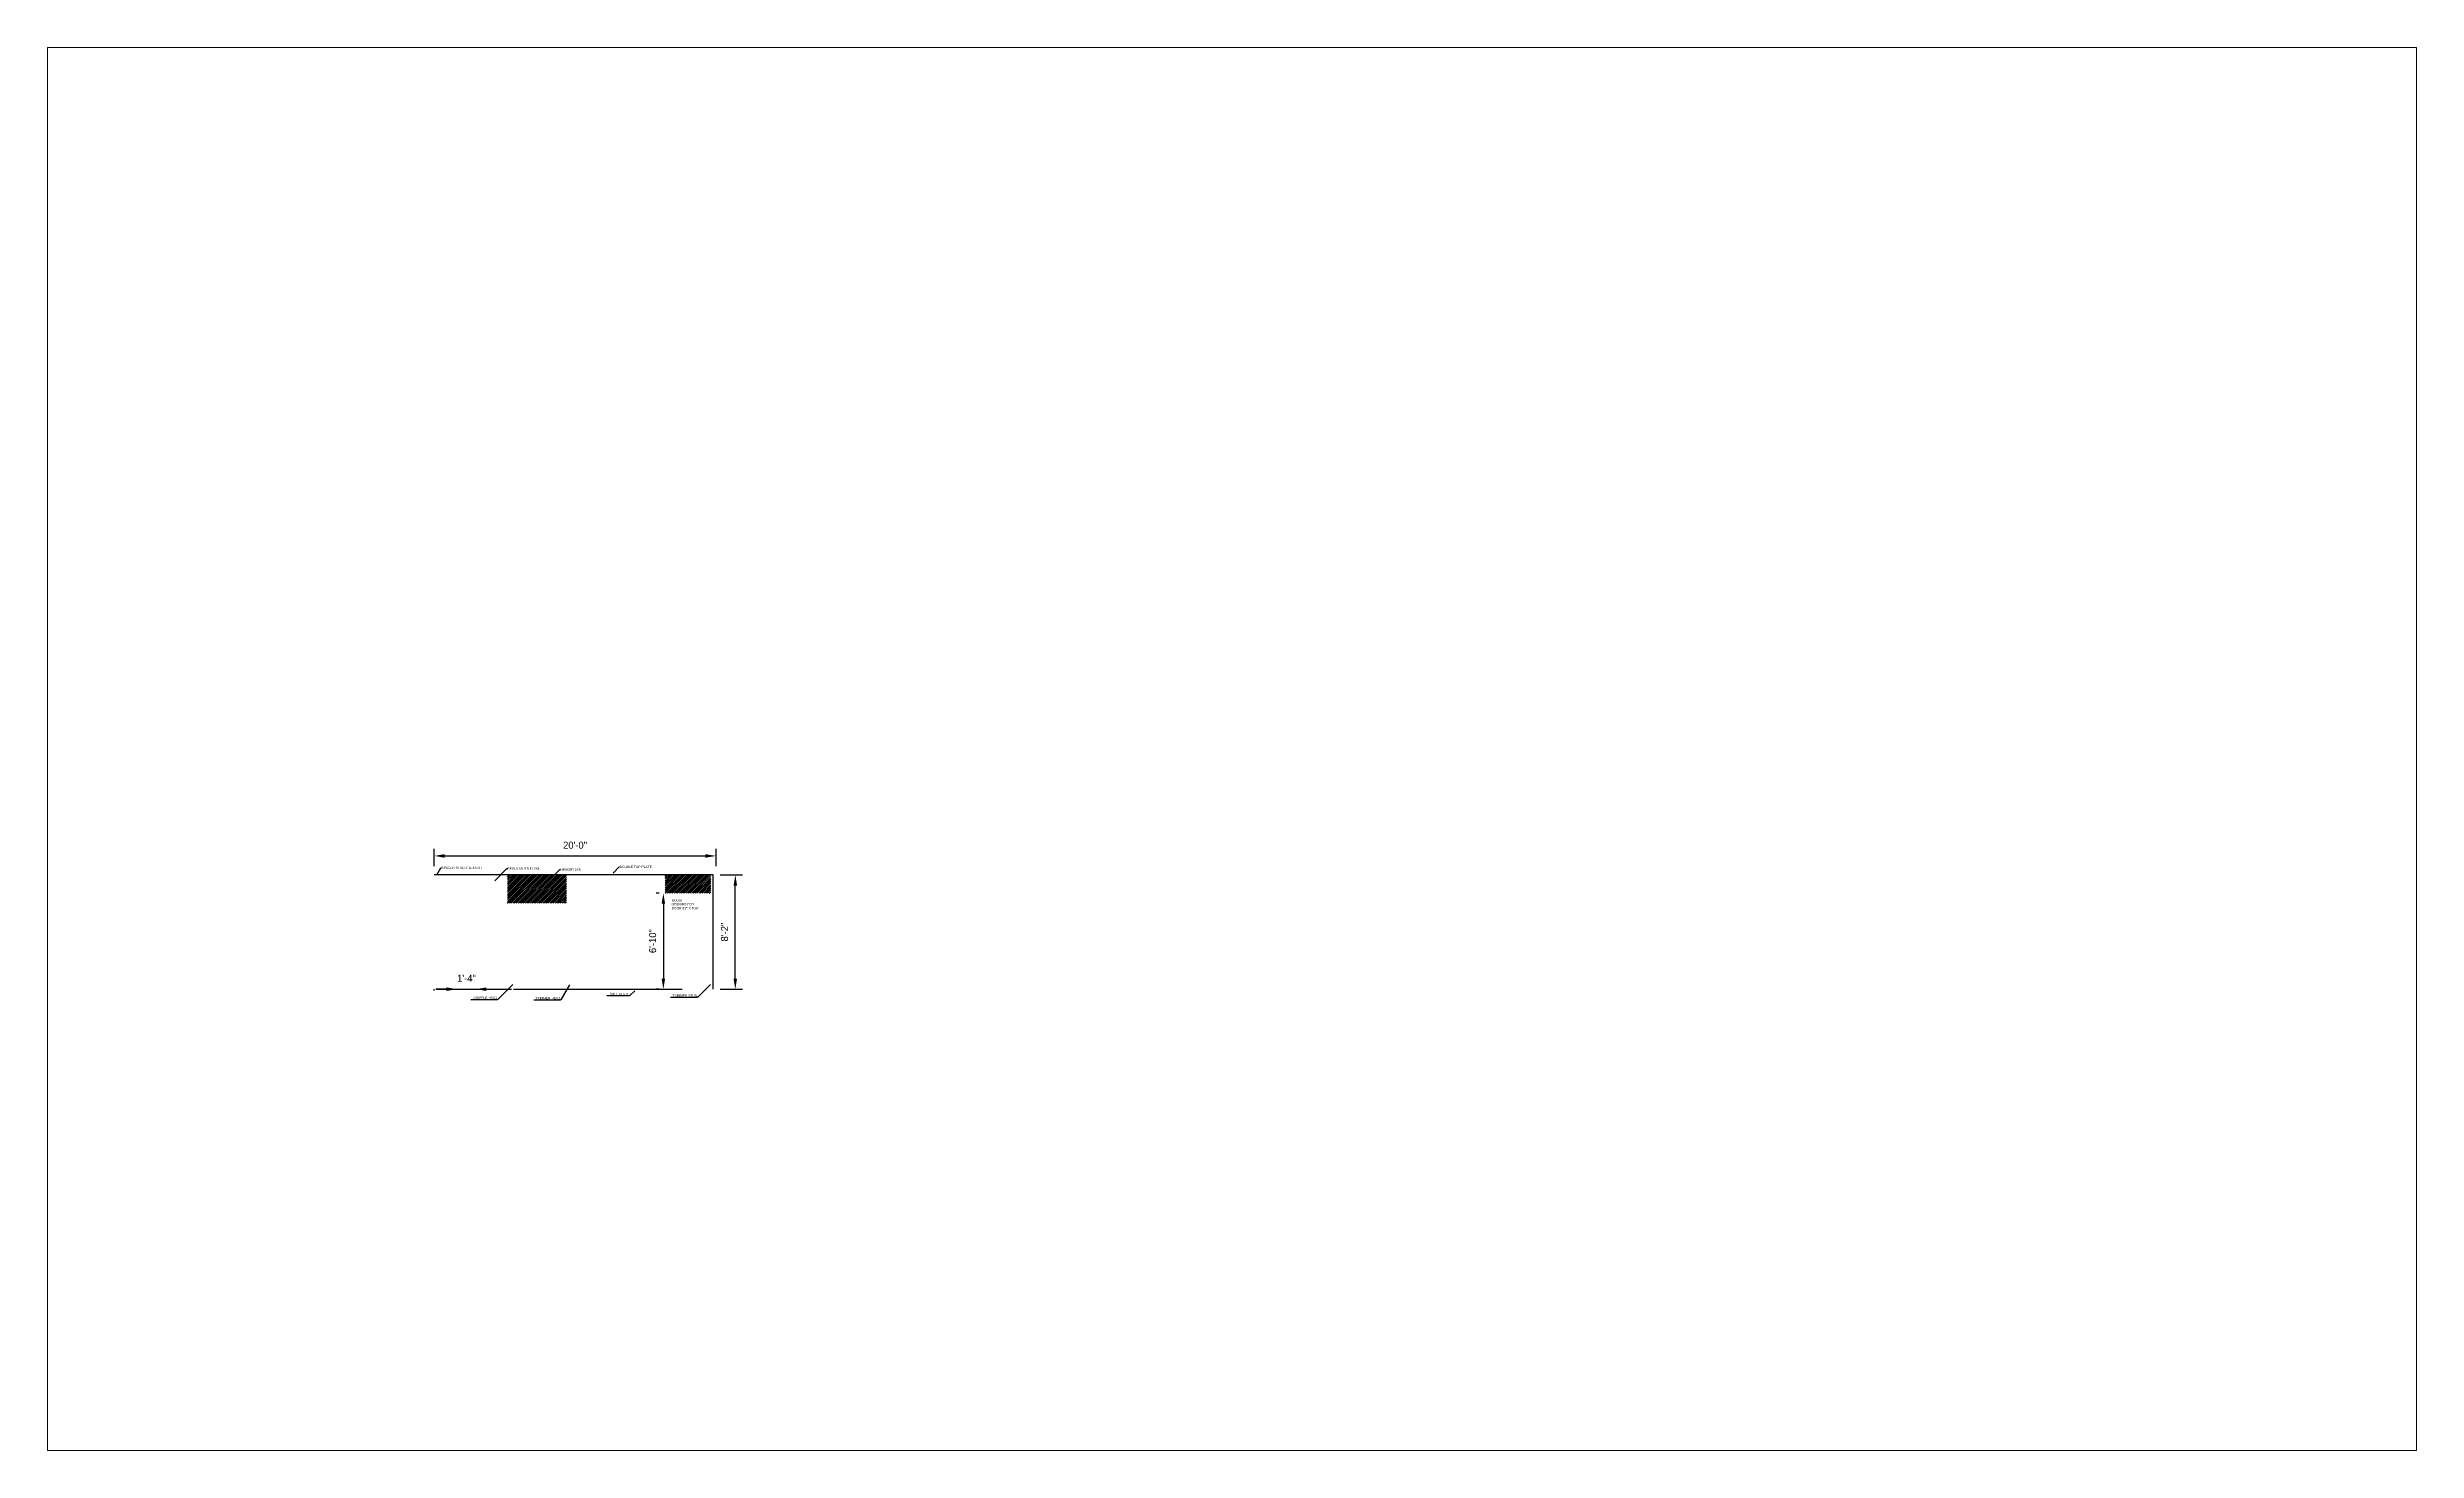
# Paper-space layout 'Work-FLR' of a CAD drawing. Header units: inches. Extents: x 0 to 13.5, y 0 to 8.
# The model-space entities are those that its viewports show. They can reach past a viewport. Long polylines and large blocks are cut down to what shows.
import ezdxf

# ---------------------------------------------------------------- set-up
doc = ezdxf.new("R2010")
doc.units = ezdxf.units.IN
doc.header["$MEASUREMENT"] = 0
doc.layers.get('0').update_dxf_attribs({"linetype": 'CONTINUOUS'})
doc.layers.add('Viewport', color=14, linetype='CONTINUOUS', plot=False)
doc.styles.add('bobcat', font='BRADHITC.TTF')
pattern_1 = [(45, (-56.5897, 133.8233), (-0.7489776, 0.7489776), [])]

msp = doc.modelspace()

# ---------------------------------------------------------------- hatches: boundary and pattern name
h = msp.add_hatch()
h.set_pattern_fill('ANSI31', color=256, scale=8.473715)
h.set_pattern_definition(pattern_1)
h.paths.add_polyline_path([(297.3, 446.4), (297.3, 470.3), (246.9, 470.3), (246.9, 446.4), (247.4, 446.4)])
h = msp.add_hatch()
h.set_pattern_fill('ANSI31', color=256, scale=8.473715)
h.set_pattern_definition(pattern_1)
h.paths.add_polyline_path([(419.9, 454.8), (419.9, 470.3), (381.1, 470.3), (381.1, 454.8), (382.1, 454.8)])

# ---------------------------------------------------------------- linework, layer by layer
for p, q in [((184.7, 477.8), (184.7, 492.5)), ((193.6, 486.5), (415.4, 486.5)), ((424.4, 477.8), (424.4, 492.5)), ((421.9, 470.3), (184.7, 470.3)), ((421.9, 373.1), (421.9, 470.3)), ((427.9, 470.3), (446.8, 470.3)), ((247.4, 446.4), (246.8, 446.4)), ((376.1, 454.8), (373.6, 454.8)), ((379.6, 445.8), (379.6, 382.1)), ((382.1, 454.8), (381, 454.8)), ((440.8, 382.1), (440.8, 461.3)), ((184.7, 372.1), (184.7, 373.1)), ((195.1, 373.1), (186.2, 373.1)), ((186.7, 373.1), (202.6, 373.1)), ((202.6, 373.1), (218.6, 373.1)), ((204.1, 373.1), (220.1, 373.1)), ((218.6, 373.1), (234.5, 373.1)), ((229, 373.1), (238, 373.1)), ((234.5, 373.1), (250.5, 373.1)), ((252, 373.1), (267.9, 373.1)), ((267.9, 373.1), (283.9, 373.1)), ((283.9, 373.1), (299.8, 373.1)), ((299.8, 373.1), (315.8, 373.1)), ((315.8, 373.1), (331.7, 373.1)), ((331.7, 373.1), (347.7, 373.1)), ((347.7, 373.1), (363.6, 373.1)), ((363.6, 373.1), (379.6, 373.1)), ((376.1, 373.1), (373.6, 373.1)), ((379.6, 373.1), (395.5, 373.1)), ((427.9, 373.1), (446.8, 373.1))]:
    msp.add_line(p, q)
at = {"linetype": 'ByBlock', "lineweight": -2}
for p, q in [((190.4, 476.5), (190.8, 476.5)), ((246.6, 475.7), (246.9, 475.7)), ((291.5, 474.9), (291.9, 474.9)), ((342.1, 477.2), (342.4, 477.2)), ((238.8, 364.3), (238.4, 364.3)), ((292.3, 364.1), (292, 364.1)), ((351.1, 367.6), (350.8, 367.6)), ((408.8, 366.2), (408.4, 366.2))]:
    msp.add_line(p, q, dxfattribs=at)
for points in [[(186.8, 470.4), (190.4, 476.5)], [(236.3, 465.4), (246.6, 475.7)], [(280.5, 463.9), (291.5, 474.9)], [(336.8, 471.9), (342.1, 477.2)], [(215.7, 364.3), (238.4, 364.3)], [(251.6, 377.1), (238.8, 364.3)], [(269.3, 364.1), (292, 364.1)], [(299.8, 376.7), (292.3, 364.1)], [(331.4, 367.6), (350.8, 367.6)], [(355.2, 371.6), (351.1, 367.6)], [(385.8, 366.2), (408.4, 366.2)], [(419.6, 377.1), (408.8, 366.2)]]:
    msp.add_lwpolyline(points, dxfattribs=at)
for points in [[(193.6, 488), (193.6, 485), (184.7, 486.5)], [(415.4, 488), (415.4, 485), (424.4, 486.5)], [(186.8, 470.4), (186.7, 470.3), (186.7, 470.4)], [(236.3, 465.4), (236.1, 465.3), (236.3, 465.4)], [(280.6, 463.9), (280.4, 463.8), (280.5, 463.9)], [(336.8, 471.9), (336.7, 471.7), (336.8, 471.9)], [(439.3, 461.3), (442.3, 461.3), (440.8, 470.3)], [(378.1, 445.8), (381.1, 445.8), (379.6, 454.8)], [(195.1, 374.6), (195.1, 371.6), (204.1, 373.1)], [(229, 374.6), (229, 371.6), (220.1, 373.1)], [(251.5, 377.1), (251.7, 377.2), (251.6, 377)], [(299.7, 376.7), (299.9, 376.9), (299.8, 376.7)], [(355.1, 371.7), (355.3, 371.8), (355.2, 371.6)], [(378.1, 382.1), (381.1, 382.1), (379.6, 373.1)], [(419.6, 377.1), (419.7, 377.2), (419.6, 377)], [(439.3, 382.1), (442.3, 382.1), (440.8, 373.1)]]:
    msp.add_solid(points)

# ---------------------------------------------------------------- texts
at = {"style": 'bobcat'}
for s, height, p in [('OPENING FOR', 1.994, (386.6, 444.4, 3.5)), ('ROUGH', 1.99, (386.7, 447.7, 3.5)), ('DOOR 3\'2" X 6\'10"', 1.994, (386.8, 441.1, 3.5))]:
    msp.add_text(s, height=height, dxfattribs=at).set_placement(p)
at = {"char_height": 5.98, "attachment_point": 5, "style": 'bobcat'}
for s, insert in [('\\A1;20\'-0"', (304.5, 495.6)), ('\\A1;1\'-4"', (212.1, 382.4))]:
    msp.add_mtext(s, dxfattribs=dict(at, insert=insert))
for s, insert, char_height, attachment_point in [("SPACER STUD 2' LENGTH", (190.9, 477.5), 1.994, 1), ('REGULAR STUD 2X4', (247, 476.7), 1.994, 1), ('HEADER 2X8', (292, 475.9), 1.99, 1), ('DOUBLE TOP PLATE', (342.5, 478.2), 1.994, 1), ('CRIPPLE HEAD', (238.3, 366.7), 1.994, 3), ('TRIMMER HEAD', (291.9, 366.5), 1.994, 3), ('SOLE PLATE', (350.7, 370), 1.99, 3), ('TRIMMER STUD', (408.3, 368.6), 1.994, 3)]:
    msp.add_mtext(s, dxfattribs=dict(insert=insert, char_height=char_height, attachment_point=attachment_point))
at = {"char_height": 5.98, "attachment_point": 5, "rotation": 90, "style": 'bobcat'}
for s, insert in [('\\A1;6\'-10"', (370.5, 414)), ('\\A1;8\'-2"', (431.7, 421.7))]:
    msp.add_mtext(s, dxfattribs=dict(at, insert=insert))

psp = doc.layouts.new('Work-FLR')

# ---------------------------------------------------------------- viewports
at = {"layer": 'Viewport'}
psp.add_viewport(center=(6.75, 4), size=(13.5, 8), view_center_point=(863.277, 577.51), view_height=1194.21515, dxfattribs=at)

doc.saveas('drawing.dxf')
